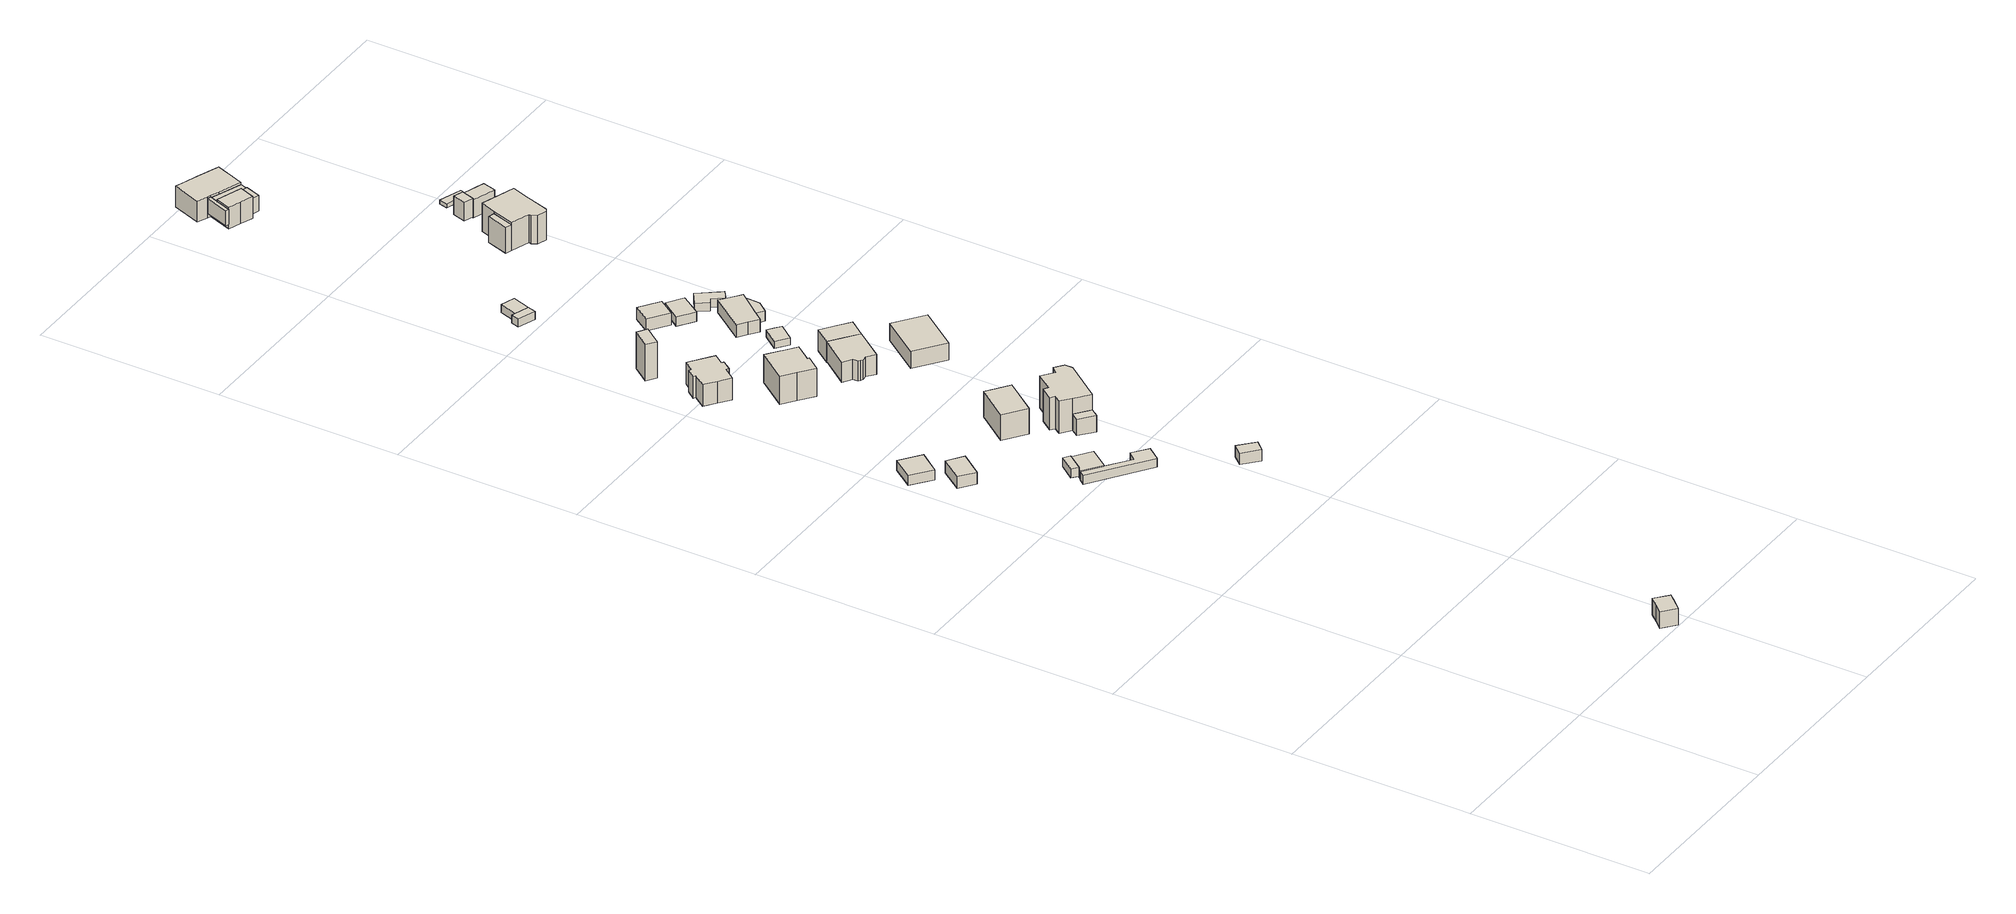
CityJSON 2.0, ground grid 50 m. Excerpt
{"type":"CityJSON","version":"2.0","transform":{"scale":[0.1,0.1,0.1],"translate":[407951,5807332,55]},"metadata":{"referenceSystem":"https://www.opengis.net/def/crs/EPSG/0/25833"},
"CityObjects":{
"building1":{"type":"Building","attributes":{"Gemeindeschluessel":"11000009","BezugspunktDach":"2200","function":"31001_1010","measuredHeight":5.31,"storeysAboveGround":1},"address":[{"country":"Germany","locality":"Berlin","thoroughfareNumber":"2 (1)","thoroughfareName":"Eppenbrunner Weg"}],"geometry":[{"type":"Solid","lod":"1","boundaries":[[[[0,1,2,3,4,5]],[[6,7,8,9,10,11]],[[6,11,5,4]],[[7,6,4,3]],[[8,7,3,2]],[[9,8,2,1]],[[10,9,1,0]],[[11,10,0,5]]]]}]},
"building2":{"type":"Building","attributes":{"Gemeindeschluessel":"11000009","BezugspunktDach":"2200","function":"31001_2000","measuredHeight":2.8,"storeysAboveGround":1},"address":[{"country":"Germany","locality":"Berlin","thoroughfareNumber":"12 (1)","thoroughfareName":"Grünstadter Weg"}],"geometry":[{"type":"Solid","lod":"1","boundaries":[[[[12,13,14,15]],[[16,17,18,19]],[[16,19,15,14]],[[17,16,14,13]],[[18,17,13,12]],[[19,18,12,15]]]]}]},
"building3":{"type":"Building","attributes":{"Gemeindeschluessel":"11000009","BezugspunktDach":"2200","function":"31001_1010","measuredHeight":3.65,"storeysAboveGround":1},"address":[{"country":"Germany","locality":"Berlin","thoroughfareNumber":"14","thoroughfareName":"Grünstadter Weg"}],"geometry":[{"type":"Solid","lod":"1","boundaries":[[[[20,21,22,23,24]],[[25,26,27,28,29]],[[25,29,24,23]],[[26,25,23,22]],[[27,26,22,21]],[[28,27,21,20]],[[29,28,20,24]]]]}]},
"building4":{"type":"Building","attributes":{"Gemeindeschluessel":"11000009","BezugspunktDach":"2200","function":"51009_1610","measuredHeight":2.48,"storeysAboveGround":0},"address":[{"country":"Germany","locality":"Berlin"}],"geometry":[{"type":"Solid","lod":"1","boundaries":[[[[30,31,32,33]],[[34,35,36,37]],[[34,37,33,32]],[[35,34,32,31]],[[36,35,31,30]],[[37,36,30,33]]]]}]},
"building5":{"type":"Building","attributes":{"Gemeindeschluessel":"11000009","BezugspunktDach":"2200","function":"31001_2000","measuredHeight":2.47,"storeysAboveGround":1},"address":[{"country":"Germany","locality":"Berlin","thoroughfareNumber":"16 (2)","thoroughfareName":"Grünstadter Weg"}],"geometry":[{"type":"Solid","lod":"1","boundaries":[[[[38,39,40,41,42,43]],[[44,45,46,47,48,49]],[[44,49,43,42]],[[45,44,42,41]],[[46,45,41,40]],[[47,46,40,39]],[[48,47,39,38]],[[49,48,38,43]]]]}]},
"building6":{"type":"Building","attributes":{"Gemeindeschluessel":"11000009","BezugspunktDach":"2200","function":"51009_1610","measuredHeight":2.57,"storeysAboveGround":0},"address":[{"country":"Germany","locality":"Berlin"}],"geometry":[{"type":"Solid","lod":"1","boundaries":[[[[50,51,52,53,54,55,56]],[[57,58,59,60,61,62,63]],[[57,63,56,55]],[[58,57,55,54]],[[59,58,54,53]],[[60,59,53,52]],[[61,60,52,51]],[[62,61,51,50]],[[63,62,50,56]]]]}]},
"building7":{"type":"Building","attributes":{"Gemeindeschluessel":"11000009","BezugspunktDach":"2200","function":"31001_1010","measuredHeight":8.27,"storeysAboveGround":1},"address":[{"country":"Germany","locality":"Berlin","thoroughfareNumber":"7","thoroughfareName":"Grünstadter Weg"}],"geometry":[{"type":"Solid","lod":"1","boundaries":[[[[64,65,66,67,68,69,70,71,72,73,74,75,76,77]],[[78,79,80,81,82,83,84,85,86,87,88,89,90,91]],[[78,91,77,76]],[[79,78,76,75]],[[80,79,75,74]],[[81,80,74,73]],[[82,81,73,72]],[[83,82,72,71]],[[84,83,71,70]],[[85,84,70,69]],[[86,85,69,68]],[[87,86,68,67]],[[88,87,67,66]],[[89,88,66,65]],[[90,89,65,64]],[[91,90,64,77]]]]}]},
"building8":{"type":"Building","attributes":{"Gemeindeschluessel":"11000009","BezugspunktDach":"2200","function":"31001_1010","measuredHeight":7.78,"storeysAboveGround":2},"address":[{"country":"Germany","locality":"Berlin","thoroughfareNumber":"14A","thoroughfareName":"Grünstadter Weg"}],"geometry":[{"type":"Solid","lod":"1","boundaries":[[[[92,93,94,95]],[[96,97,98,99]],[[96,99,95,94]],[[97,96,94,93]],[[98,97,93,92]],[[99,98,92,95]]]]}]},
"building9":{"type":"Building","attributes":{"Gemeindeschluessel":"11000009","BezugspunktDach":"2200","function":"31001_1010","measuredHeight":10.4,"storeysAboveGround":1},"address":[{"country":"Germany","locality":"Berlin","thoroughfareNumber":"5 (1)","thoroughfareName":"Grünstadter Weg"}],"geometry":[{"type":"Solid","lod":"1","boundaries":[[[[100,101,102,103]],[[104,105,106,107]],[[104,107,103,102]],[[105,104,102,101]],[[106,105,101,100]],[[107,106,100,103]]]]}]},
"building10":{"type":"Building","attributes":{"Gemeindeschluessel":"11000009","BezugspunktDach":"2200","function":"31001_2463","measuredHeight":3.17,"storeysAboveGround":1},"address":[{"country":"Germany","locality":"Berlin","thoroughfareNumber":"1C (1)","thoroughfareName":"Eppenbrunner Weg"}],"geometry":[{"type":"Solid","lod":"1","boundaries":[[[[108,109,110,111]],[[112,113,114,115]],[[112,115,111,110]],[[113,112,110,109]],[[114,113,109,108]],[[115,114,108,111]]]]}]},
"building11":{"type":"Building","attributes":{"Gemeindeschluessel":"11000009","BezugspunktDach":"2200","function":"31001_2000","measuredHeight":4.71,"storeysAboveGround":1},"address":[{"country":"Germany","locality":"Berlin","thoroughfareNumber":"16 (1)","thoroughfareName":"Grünstadter Weg"}],"geometry":[{"type":"Solid","lod":"1","boundaries":[[[[116,117,118,119]],[[120,121,122,123]],[[120,123,119,118]],[[121,120,118,117]],[[122,121,117,116]],[[123,122,116,119]]]]}]},
"building12":{"type":"Building","attributes":{"Gemeindeschluessel":"11000009","function":"31001_1010"},"address":[{"country":"Germany","locality":"Berlin","thoroughfareNumber":"9","thoroughfareName":"Grünstadter Weg"}],"children":["building12-1","building12-2"]},
"building12-1":{"type":"BuildingPart","attributes":{"BezugspunktDach":"2200","measuredHeight":10.96,"storeysAboveGround":1},"parents":["building12"],"geometry":[{"type":"MultiSurface","lod":"1","boundaries":[[[124,125,126,127,128,129,130,131,132]],[[133,134,135,136,137,138,139,140,141]],[[133,141,132,131]],[[134,133,131,130]],[[142,143,130,129]],[[144,142,135,129,128]],[[137,136,128,127]],[[138,137,127,126]],[[139,138,126,125]],[[140,139,125,124]],[[141,140,124,132]],[[135,134,143,142]],[[145,136,135,142,144]]]}]},
"building12-2":{"type":"BuildingPart","attributes":{"BezugspunktDach":"2200","measuredHeight":5.62,"storeysAboveGround":1},"parents":["building12"],"geometry":[{"type":"MultiSurface","lod":"1","boundaries":[[[144,146,147,143]],[[148,149,136,134]],[[148,134,143,147]],[[149,148,147,146]],[[136,149,146,144]],[[143,134,135,142]],[[136,144,142,135]]]}]},
"building13":{"type":"Building","attributes":{"Gemeindeschluessel":"11000009","BezugspunktDach":"2200","function":"31001_1010","measuredHeight":11.81,"storeysAboveGround":2},"address":[{"country":"Germany","locality":"Berlin","thoroughfareNumber":"16","thoroughfareName":"Grünstadter Weg"}],"geometry":[{"type":"Solid","lod":"1","boundaries":[[[[150,151,152,153,154,155,156,157,158,159,160,161,162]],[[163,164,165,166,167,168,169,170,171,172,121,120,173]],[[163,173,162,161]],[[164,163,161,160]],[[165,164,160,159]],[[166,165,159,158]],[[167,166,158,157]],[[168,167,157,156]],[[169,168,156,155]],[[170,169,155,154]],[[171,170,154,153]],[[172,171,153,152]],[[121,172,152,151]],[[120,121,151,150]],[[173,120,150,162]]]]}]},
"building14":{"type":"Building","attributes":{"Gemeindeschluessel":"11000009","BezugspunktDach":"2200","function":"31001_2000","measuredHeight":2.22,"storeysAboveGround":1},"address":[{"country":"Germany","locality":"Berlin","thoroughfareNumber":"71 (2)","thoroughfareName":"Am Müggelberg"}],"geometry":[{"type":"Solid","lod":"1","boundaries":[[[[174,175,176,177,178]],[[179,180,181,182,183]],[[179,183,178,177]],[[180,179,177,176]],[[181,180,176,175]],[[182,181,175,174]],[[183,182,174,178]]]]}]},
"building15":{"type":"Building","attributes":{"Gemeindeschluessel":"11000009","BezugspunktDach":"2200","function":"31001_1010","measuredHeight":7.33,"storeysAboveGround":1},"address":[{"country":"Germany","locality":"Berlin","thoroughfareNumber":"11","thoroughfareName":"Grünstadter Weg"}],"geometry":[{"type":"Solid","lod":"1","boundaries":[[[[184,185,186,187,188,189,190,191,192,193]],[[194,195,196,197,198,199,200,201,202,203]],[[194,203,193,192]],[[195,194,192,191]],[[196,195,191,190]],[[197,196,190,189]],[[198,197,189,188]],[[199,198,188,187]],[[200,199,187,186]],[[201,200,186,185]],[[202,201,185,184]],[[203,202,184,193]]]]}]},
"building16":{"type":"Building","attributes":{"Gemeindeschluessel":"11000009","BezugspunktDach":"2200","function":"31001_2000","measuredHeight":2.23,"storeysAboveGround":1},"address":[{"country":"Germany","locality":"Berlin","thoroughfareNumber":"71 (3)","thoroughfareName":"Am Müggelberg"}],"geometry":[{"type":"Solid","lod":"1","boundaries":[[[[175,204,205,176]],[[206,207,181,180]],[[206,180,176,205]],[[207,206,205,204]],[[181,207,204,175]],[[180,181,175,176]]]]}]},
"building17":{"type":"Building","attributes":{"Gemeindeschluessel":"11000009","BezugspunktDach":"2200","function":"31001_1010","measuredHeight":7.58,"storeysAboveGround":1},"address":[{"country":"Germany","locality":"Berlin","thoroughfareNumber":"11A","thoroughfareName":"Grünstadter Weg"}],"geometry":[{"type":"Solid","lod":"1","boundaries":[[[[190,208,209,210,192]],[[211,212,213,214,215]],[[211,215,192,210]],[[212,211,210,209]],[[213,212,209,208]],[[214,213,208,190]],[[215,214,190,192]]]]}]},
"building18":{"type":"Building","attributes":{"Gemeindeschluessel":"11000009","BezugspunktDach":"2200","function":"31001_2723","measuredHeight":3.4,"storeysAboveGround":1},"address":[{"country":"Germany","locality":"Berlin","thoroughfareNumber":"7 (1)","thoroughfareName":"Grünstadter Weg"}],"geometry":[{"type":"Solid","lod":"1","boundaries":[[[[216,217,218,219]],[[220,221,222,223]],[[220,223,219,218]],[[221,220,218,217]],[[222,221,217,216]],[[223,222,216,219]]]]}]},
"building19":{"type":"Building","attributes":{"Gemeindeschluessel":"11000009","BezugspunktDach":"2200","function":"31001_2000","measuredHeight":2.58,"storeysAboveGround":1},"address":[{"country":"Germany","locality":"Berlin","thoroughfareNumber":"9A (2)","thoroughfareName":"Grünstadter Weg"}],"geometry":[{"type":"Solid","lod":"1","boundaries":[[[[224,225,226,227,228]],[[229,230,231,232,233]],[[229,233,228,227]],[[230,229,227,226]],[[231,230,226,225]],[[232,231,225,224]],[[233,232,224,228]]]]}]},
"building20":{"type":"Building","attributes":{"Gemeindeschluessel":"11000009","BezugspunktDach":"2200","function":"51009_1611","measuredHeight":2.67,"storeysAboveGround":0},"address":[{"country":"Germany","locality":"Berlin"}],"geometry":[{"type":"Solid","lod":"1","boundaries":[[[[234,235,236,237]],[[238,239,240,241]],[[238,241,237,236]],[[239,238,236,235]],[[240,239,235,234]],[[241,240,234,237]]]]}]},
"building21":{"type":"Building","attributes":{"Gemeindeschluessel":"11000009","BezugspunktDach":"2200","function":"31001_1010","measuredHeight":6.25,"storeysAboveGround":1},"address":[{"country":"Germany","locality":"Berlin","thoroughfareNumber":"15","thoroughfareName":"Grünstadter Weg"}],"geometry":[{"type":"Solid","lod":"1","boundaries":[[[[242,243,244,245]],[[246,247,248,249]],[[246,249,245,244]],[[247,246,244,243]],[[248,247,243,242]],[[249,248,242,245]]]]}]},
"building22":{"type":"Building","attributes":{"Gemeindeschluessel":"11000009","function":"31001_1010"},"address":[{"country":"Germany","locality":"Berlin","thoroughfareNumber":"9A","thoroughfareName":"Grünstadter Weg"}],"children":["building22-1","building22-2"]},
"building22-1":{"type":"BuildingPart","attributes":{"BezugspunktDach":"2200","measuredHeight":4.26,"storeysAboveGround":1},"parents":["building22"],"geometry":[{"type":"MultiSurface","lod":"1","boundaries":[[[250,251,252,253,254,255,256]],[[257,258,259,260,261,262,263]],[[257,263,256,255]],[[258,257,255,254]],[[259,258,254,253]],[[264,265,253,252]],[[261,260,252,251]],[[262,261,251,250]],[[263,262,250,256]],[[260,259,265,264]]]}]},
"building22-2":{"type":"BuildingPart","attributes":{"BezugspunktDach":"2200","measuredHeight":2.91,"storeysAboveGround":1},"parents":["building22"],"geometry":[{"type":"MultiSurface","lod":"1","boundaries":[[[266,267,265,264]],[[259,268,269,260]],[[268,259,265,267]],[[269,268,267,266]],[[260,269,266,264]],[[259,260,264,265,270]]]}]},
"building23":{"type":"Building","attributes":{"Gemeindeschluessel":"11000009","BezugspunktDach":"2200","function":"31001_2000","measuredHeight":2.4,"storeysAboveGround":1},"address":[{"country":"Germany","locality":"Berlin","thoroughfareNumber":"9A (1)","thoroughfareName":"Grünstadter Weg"}],"geometry":[{"type":"Solid","lod":"1","boundaries":[[[[271,272,273,274,275,276]],[[277,278,279,280,281,282]],[[277,282,276,275]],[[278,277,275,274]],[[279,278,274,273]],[[280,279,273,272]],[[281,280,272,271]],[[282,281,271,276]]]]}]},
"building24":{"type":"Building","attributes":{"Gemeindeschluessel":"11000009","BezugspunktDach":"2200","function":"51009_1610","measuredHeight":4.3,"storeysAboveGround":0},"address":[{"country":"Germany","locality":"Berlin"}],"geometry":[{"type":"Solid","lod":"1","boundaries":[[[[283,284,285,286]],[[287,288,289,290]],[[287,290,286,285]],[[288,287,285,284]],[[289,288,284,283]],[[290,289,283,286]]]]}]},
"building25":{"type":"Building","attributes":{"Gemeindeschluessel":"11000009","function":"31001_1010"},"address":[{"country":"Germany","locality":"Berlin","thoroughfareNumber":"55","thoroughfareName":"Am Müggelberg"}],"children":["building25-1","building25-2","building25-3"]},
"building25-1":{"type":"BuildingPart","attributes":{"BezugspunktDach":"2200","measuredHeight":6.67,"storeysAboveGround":1},"parents":["building25"],"geometry":[{"type":"MultiSurface","lod":"1","boundaries":[[[291,292,293,294,295,296,297,298,299]],[[300,301,302,303,304,305,306,307,308]],[[300,308,299,298]],[[301,300,298,297]],[[302,301,297,296]],[[303,302,296,295]],[[304,303,295,294]],[[309,310,294,293]],[[311,309,305,293,292]],[[307,306,292,291]],[[308,307,291,299]],[[305,304,310,309]],[[306,305,309,311]]]}]},
"building25-2":{"type":"BuildingPart","attributes":{"BezugspunktDach":"2200","measuredHeight":5.38,"storeysAboveGround":1},"parents":["building25"],"geometry":[{"type":"MultiSurface","lod":"1","boundaries":[[[312,313,310,311,314]],[[306,304,315,316,317]],[[306,317,314,311]],[[315,304,310,313]],[[316,315,313,312]],[[316,318,319]],[[305,309,310,304,320]],[[306,311,309,305]],[[317,319,318,321,314]],[[312,321,318,316]]]}]},
"building25-3":{"type":"BuildingPart","attributes":{"BezugspunktDach":"2200","measuredHeight":6.74,"storeysAboveGround":1},"parents":["building25"],"geometry":[{"type":"MultiSurface","lod":"1","boundaries":[[[322,323,324,325,326,327]],[[317,318,316,328,329,330]],[[317,330,327,326]],[[321,314,317,326,325]],[[312,321,318,325,324]],[[328,316,324,323]],[[329,328,323,322]],[[330,329,322,327]],[[318,317,314,321]],[[316,318,321,312]]]}]},
"building26":{"type":"Building","attributes":{"Gemeindeschluessel":"11000009","BezugspunktDach":"2200","function":"51009_1610","measuredHeight":4.47,"storeysAboveGround":0},"address":[{"country":"Germany","locality":"Berlin"}],"geometry":[{"type":"Solid","lod":"1","boundaries":[[[[331,332,333,334]],[[335,336,337,338]],[[335,338,334,333]],[[336,335,333,332]],[[337,336,332,331]],[[338,337,331,334]]]]}]},
"building27":{"type":"Building","attributes":{"Gemeindeschluessel":"11000009","function":"31001_1010"},"address":[{"country":"Germany","locality":"Berlin","thoroughfareNumber":"66","thoroughfareName":"Enkenbacher Weg"}],"children":["building27-1","building27-2"]},
"building27-1":{"type":"BuildingPart","attributes":{"BezugspunktDach":"2200","measuredHeight":10.88,"storeysAboveGround":2},"parents":["building27"],"geometry":[{"type":"Solid","lod":"1","boundaries":[[[[339,340,341,342,343,344,345,346,347,348,349]],[[350,351,352,353,354,355,356,357,358,359,360]],[[350,361,362,360,349,348]],[[351,350,348,347]],[[352,351,347,346]],[[353,352,346,345]],[[354,353,345,344]],[[355,354,344,343]],[[356,355,343,342]],[[357,356,342,341]],[[358,357,341,340]],[[359,358,340,339]],[[360,359,339,349]],[[360,362,361,350]]]]}]},
"building27-2":{"type":"BuildingPart","attributes":{"BezugspunktDach":"2200","measuredHeight":7.38,"storeysAboveGround":2},"parents":["building27"],"geometry":[{"type":"Solid","lod":"1","boundaries":[[[[362,361,363,364]],[[365,350,360,366]],[[365,366,364,363]],[[350,365,363,361]],[[366,360,362,364]],[[360,350,361,362]]]]}]},
"building28":{"type":"Building","attributes":{"Gemeindeschluessel":"11000009","BezugspunktDach":"2200","function":"51009_1610","measuredHeight":6.26,"storeysAboveGround":0},"address":[{"country":"Germany","locality":"Berlin"}],"geometry":[{"type":"Solid","lod":"1","boundaries":[[[[367,368,369,370]],[[371,372,373,374]],[[371,374,370,369]],[[372,371,369,368]],[[373,372,368,367]],[[374,373,367,370]]]]}]},
"building29":{"type":"Building","attributes":{"Gemeindeschluessel":"11000009","BezugspunktDach":"2200","function":"31001_2000","measuredHeight":5.82,"storeysAboveGround":1},"address":[{"country":"Germany","locality":"Berlin","thoroughfareNumber":"66 (1)","thoroughfareName":"Enkenbacher Weg"}],"geometry":[{"type":"Solid","lod":"1","boundaries":[[[[375,376,377,378]],[[379,380,381,382]],[[379,382,378,377]],[[380,379,377,376]],[[381,380,376,375]],[[382,381,375,378]]]]}]},
"building30":{"type":"Building","attributes":{"Gemeindeschluessel":"11000009","BezugspunktDach":"2200","function":"51009_1610","measuredHeight":1.24,"storeysAboveGround":0},"address":[{"country":"Germany","locality":"Berlin"}],"geometry":[{"type":"Solid","lod":"1","boundaries":[[[[383,384,385,386]],[[387,388,389,390]],[[387,390,386,385]],[[388,387,385,384]],[[389,388,384,383]],[[390,389,383,386]]]]}]}
},
"vertices":[
[457,1,51],[477,24,51],[497,46,51],[462,77,51],[442,54,51],[421,31,51],[442,54,4],[462,77,4],[497,46,4],[477,24,4],[457,1,4],[421,31,4],
[57,1837,43],[100,1895,43],[45,1936,43],[4,1879,43],[45,1936,15],[100,1895,15],[57,1837,15],[4,1879,15],
[88,1738,53],[133,1799,53],[112,1814,53],[91,1829,53],[48,1769,53],[91,1829,19],[112,1814,19],[133,1799,19],[88,1738,19],[48,1769,19],
[248,1550,41],[281,1594,41],[264,1606,41],[232,1564,41],[264,1606,16],[281,1594,16],[248,1550,16],[232,1564,16],
[292,1506,37],[332,1560,37],[282,1596,37],[281,1594,37],[248,1550,37],[242,1543,37],[248,1550,13],[281,1594,13],[282,1596,13],[332,1560,13],[292,1506,13],[242,1543,13],
[386,1416,36],[413,1452,36],[373,1483,36],[354,1460,36],[292,1506,36],[242,1543,36],[230,1527,36],[242,1543,11],[292,1506,11],[354,1460,11],[373,1483,11],[413,1452,11],[386,1416,11],[230,1527,11],
[80,2459,71],[110,2436,71],[135,2469,71],[141,2464,71],[159,2489,71],[153,2493,71],[173,2520,71],[142,2543,71],[111,2566,71],[91,2539,71],[85,2543,71],[67,2519,71],[73,2515,71],[49,2482,71],[73,2515,9],[67,2519,9],[85,2543,9],[91,2539,9],[111,2566,9],[142,2543,9],[173,2520,9],[153,2493,9],[159,2489,9],[141,2464,9],[135,2469,9],[110,2436,9],[80,2459,9],[49,2482,9],
[340,1746,91],[406,1834,91],[347,1877,91],[281,1789,91],[347,1877,18],[406,1834,18],[340,1746,18],[281,1789,18],
[90,2633,119],[125,2681,119],[99,2698,119],[64,2651,119],[99,2698,15],[125,2681,15],[90,2633,15],[64,2651,15],
[531,1211,49],[554,1237,49],[513,1274,49],[490,1248,49],[513,1274,17],[554,1237,17],[531,1211,17],[490,1248,17],
[430,1612,66],[446,1633,66],[406,1664,66],[392,1644,66],[406,1664,19],[446,1633,19],[430,1612,19],[392,1644,19],
[192,2304,86],[232,2274,86],[261,2312,86],[256,2315,86],[289,2359,86],[253,2386,86],[251,2388,86],[217,2413,86],[156,2331,86],[217,2413,6],[251,2388,6],[253,2386,6],[289,2359,6],[256,2315,6],[261,2312,6],[232,2274,6],[192,2304,6],[156,2331,6],[253,2386,62],[251,2388,62],[289,2359,62],[289,2359,17],
[302,2376,62],[263,2405,62],[263,2405,6],[302,2376,6],
[406,1664,111],[446,1633,111],[518,1730,111],[520,1733,111],[520,1755,111],[496,1773,111],[482,1757,111],[449,1782,111],[416,1737,111],[404,1745,111],[380,1712,111],[391,1703,111],[379,1685,111],[391,1703,19],[380,1712,19],[404,1745,19],[416,1737,19],[449,1782,19],[482,1757,19],[496,1773,19],[520,1755,19],[520,1733,19],[518,1730,19],[379,1685,19],
[150,3012,42],[157,3035,42],[118,3048,42],[108,3051,42],[101,3029,42],[108,3051,19],[118,3048,19],[157,3035,19],[150,3012,19],[101,3029,19],
[341,2240,61],[343,2226,61],[348,2222,61],[354,2218,61],[368,2220,61],[390,2203,61],[448,2281,61],[412,2307,61],[376,2334,61],[318,2256,61],[376,2334,4],[412,2307,4],[448,2281,4],[390,2203,4],[368,2220,4],[354,2218,4],[348,2222,4],[343,2226,4],[341,2240,4],[318,2256,4],
[173,3084,42],[134,3097,42],[134,3097,19],[173,3084,19],
[481,2325,61],[445,2352,61],[409,2378,61],[409,2378,1],[445,2352,1],[481,2325,1],[448,2281,1],[376,2334,1],
[313,2730,42],[345,2776,42],[291,2814,42],[260,2768,42],[291,2814,8],[345,2776,8],[313,2730,8],[260,2768,8],
[391,2445,25],[424,2487,25],[408,2500,25],[391,2512,25],[358,2470,25],[391,2512,5],[408,2500,5],[424,2487,5],[391,2445,5],[358,2470,5],
[358,2687,35],[396,2743,35],[353,2772,35],[315,2717,35],[353,2772,8],[396,2743,8],[358,2687,8],[315,2717,8],
[532,2087,54],[610,2194,54],[531,2252,54],[453,2146,54],[531,2252,5],[610,2194,5],[532,2087,5],[453,2146,5],
[382,2557,37],[407,2539,37],[430,2569,37],[478,2629,37],[452,2649,37],[426,2669,37],[356,2575,37],[426,2669,1],[452,2649,1],[478,2629,1],[430,2569,1],[407,2539,1],[382,2557,1],[356,2575,1],[430,2569,30],[478,2629,30],
[453,2553,30],[476,2582,30],[476,2582,1],[453,2553,1],[478,2629,5],
[421,2687,26],[435,2696,26],[457,2666,26],[480,2682,26],[435,2742,26],[400,2717,26],[435,2742,2],[480,2682,2],[457,2666,2],[435,2696,2],[421,2687,2],[400,2717,2],
[85,3829,90],[109,3894,90],[100,3897,90],[77,3832,90],[100,3897,47],[109,3894,47],[85,3829,47],[77,3832,47],
[100,3897,95],[109,3894,95],[133,3885,95],[195,3862,95],[224,3942,95],[162,3965,95],[128,3977,95],[100,3987,95],[71,3908,95],[100,3987,35],[128,3977,35],[162,3965,35],[224,3942,35],[195,3862,35],[133,3885,35],[109,3894,35],[100,3897,35],[71,3908,35],[133,3885,89],[195,3862,89],[109,3894,89],
[170,3846,89],[187,3840,89],[100,3870,89],[187,3840,35],[170,3846,35],[100,3870,35],[135,3858,35],[109,3867,35],[164,3873,35],[135,3858,89],
[120,3817,97],[154,3804,97],[170,3846,97],[135,3858,97],[100,3870,97],[85,3829,97],[154,3804,35],[120,3817,35],[85,3829,35],
[172,3798,92],[187,3840,92],[170,3846,92],[154,3804,92],[170,3846,48],[187,3840,48],[172,3798,48],[154,3804,48],
[445,3208,87],[443,3201,87],[451,3188,87],[477,3179,87],[485,3185,87],[488,3194,87],[505,3247,87],[522,3298,87],[428,3329,87],[413,3286,87],[394,3225,87],[413,3286,6],[428,3329,6],[522,3298,6],[505,3247,6],[488,3194,6],[485,3185,6],[477,3179,6],[451,3188,6],[443,3201,6],[445,3208,6],[394,3225,6],[413,3286,80],[394,3225,80],
[395,3291,80],[376,3231,80],[395,3291,6],[376,3231,6],
[465,3377,63],[476,3413,63],[450,3422,63],[439,3386,63],[450,3422,10],[476,3413,10],[465,3377,10],[439,3386,10],
[529,3356,59],[539,3392,59],[476,3413,59],[465,3377,59],[476,3413,7],[539,3392,7],[529,3356,7],[465,3377,7],
[532,3435,18],[539,3456,18],[477,3477,18],[471,3455,18],[477,3477,6],[539,3456,6],[532,3435,6],[471,3455,6]
]}
